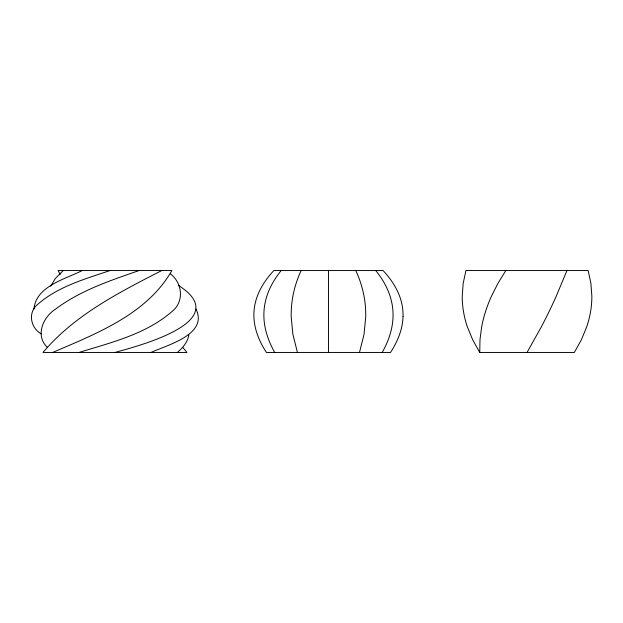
<?xml version="1.0" encoding="UTF-8"?>
<svg xmlns="http://www.w3.org/2000/svg" width="623" height="623" viewBox="0 0 623 623"><rect width="100%" height="100%" fill="white"/><g stroke="black" fill="none" stroke-linecap="round" stroke-linejoin="round"><path stroke-width="0.93" d="M188.886 334.863C187.772 342.074 182.703 347.875 177.329 352.454M359.487 352.454L364.058 334.247L365.74 316.492A52.737 26.368 90 0 0 365.389 306.236C364.354 293.885 361.005 281.767 355.764 270.546M566.93 270.546L556.269 296.182A107.639 20.948 -63.2 0 1 541.325 326.896L527.042 352.454M301.158 270.546C295.917 281.767 292.569 293.885 291.541 306.236A52.737 26.368 90 0 0 291.182 316.492L292.865 334.247L297.436 352.454M50.712 286.175L55.392 278.395L63.25 270.546M382.203 352.454C388.409 341.482 392.739 329.185 393.035 316.492A52.737 45.666 90 0 0 392.42 306.236C390.512 293.012 384.087 280.833 375.755 270.546M110.014 270.546C85.125 279.011 58.391 286.385 38.159 303.993C27.583 311.897 30.247 327.62 41.134 333.835M505.814 270.546L497.933 283.379L491.461 296.182A107.639 71.1 -53.8 0 0 481.649 326.896L479.99 339.691L479.749 352.454L574.336 352.454L581.438 339.691L586.702 326.896A107.639 92.056 -31.3 0 0 591.858 296.174L590.908 283.379L588.151 270.546L465.926 270.546L463.177 283.379L462.227 296.182A107.639 92.056 31.3 0 0 467.367 326.896L472.647 339.691L479.749 352.454M281.168 270.546C272.835 280.833 266.41 293.012 264.51 306.236A52.737 45.666 90 0 0 263.887 316.492C264.183 329.185 268.513 341.482 274.72 352.454M161.754 270.546C119.063 292.421 74.41 315.113 43.003 352.454L186.97 352.454L182.835 347.478M82.244 270.546C65.267 279.174 35.9 286.214 33.969 309.008M52.651 352.454C96.503 333.593 147.02 314.202 171.862 270.546L58.118 270.546L60.213 274.478M150.984 352.454C167.096 344.971 208.479 334.621 195.988 309.008M139.116 270.546C110.24 280.552 80.406 290.443 55.712 309.008C43.073 316.943 34.802 335.727 47.504 347.478M78.996 352.454C111.182 342.533 146.031 334.177 172.003 311.5C184.431 301.766 182.484 282.889 170.352 273.824M114.99 352.454C139.1 345.664 234.871 321.094 178.303 285.311M328.461 270.546L328.461 352.454M403.026 316.492C402.668 329.419 397.513 341.747 390.52 352.454L266.403 352.454C259.409 341.747 254.254 329.419 253.896 316.492A52.737 52.737 0 0 1 254.612 306.236C256.902 292.608 264.549 280.506 273.855 270.546L383.067 270.546C392.373 280.506 400.021 292.608 402.31 306.236A52.737 52.737 0 0 1 403.026 316.492"/></g></svg>
